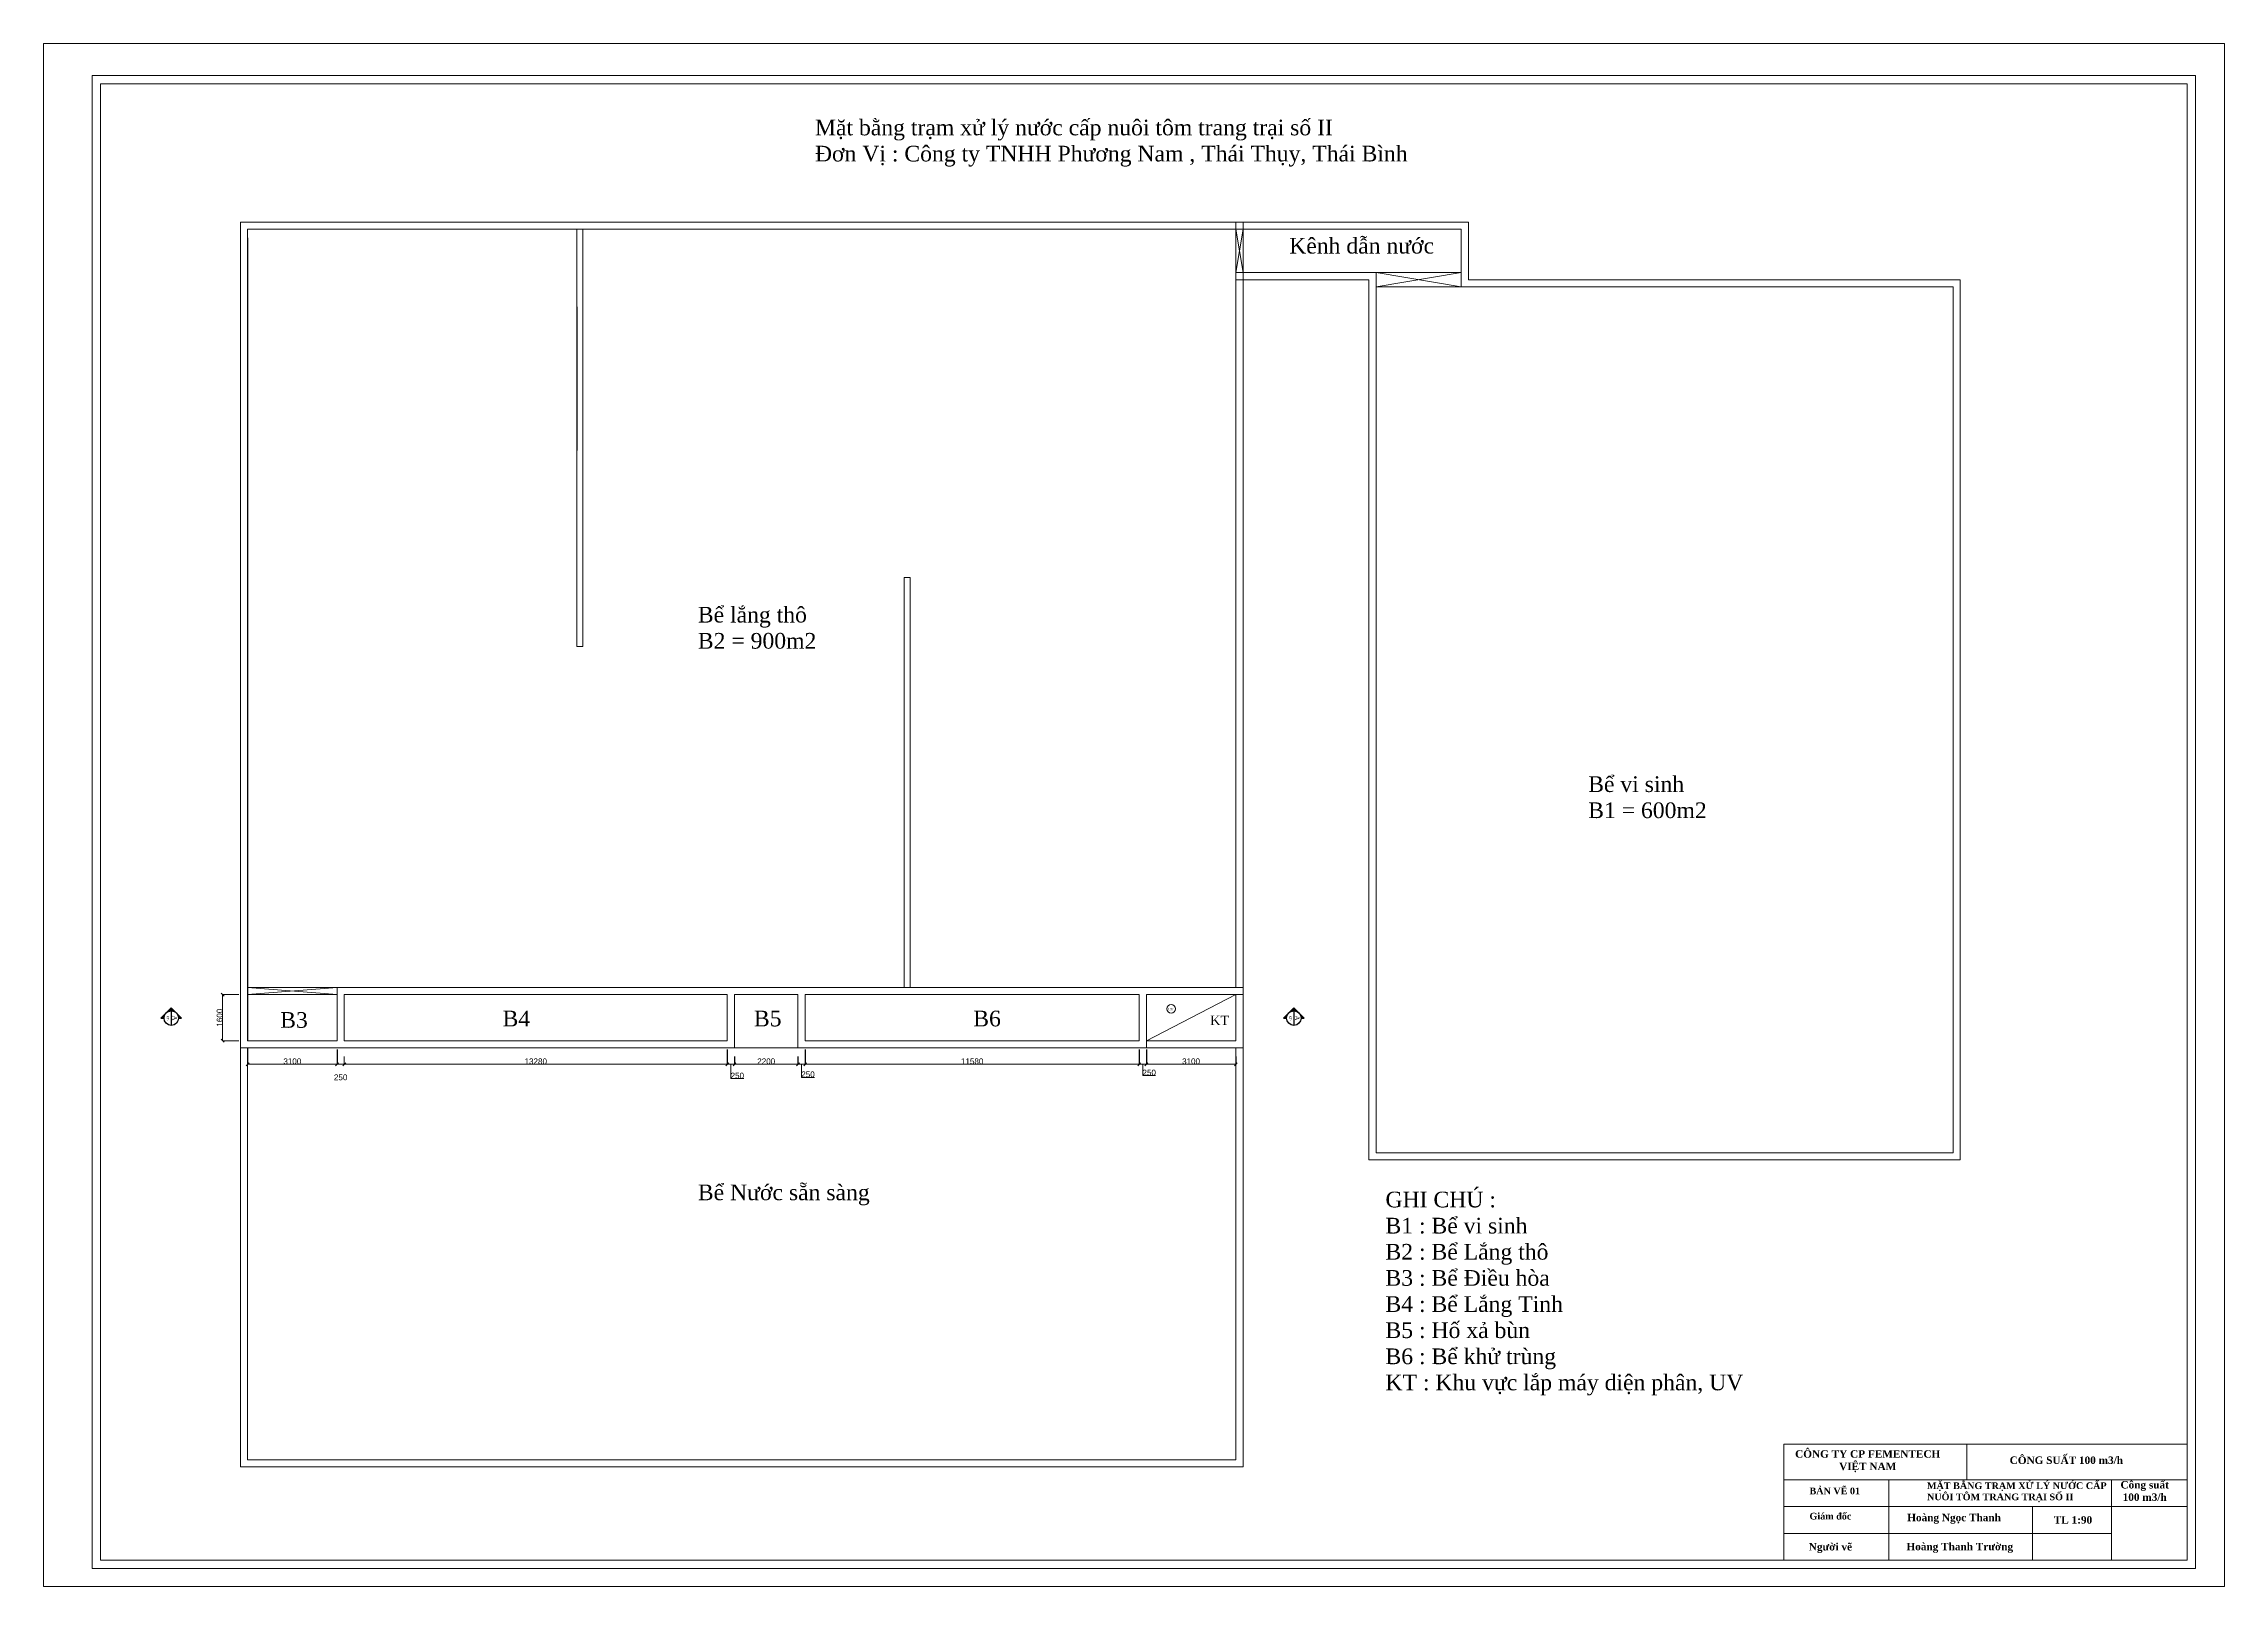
# Model space of a CAD drawing. Header units: millimetres. Extents: x 206353 to 629410, y -310207 to -126865.
# Drawn here: x 206353 to 281961, y -310207 to -256747 of the extents above; entities that cross this region are included whole.
import ezdxf
from ezdxf.enums import TextEntityAlignment as Align

# ---------------------------------------------------------------- set-up
doc = ezdxf.new("R2010")
doc.units = ezdxf.units.MM
doc.header["$LTSCALE"] = 10
doc.header["$MEASUREMENT"] = 0
for name, color, linetype in [('bao quanh', 255, 'Continuous'), ('GHICHU', 7, 'Continuous'), ('NOITHAT', 21, 'Continuous')]:
    doc.layers.add(name, color=color, linetype=linetype)
doc.layers.add('NETCHINH', color=1, linetype='Continuous', lineweight=50)
doc.styles.add('Annotative', font='arial.ttf')
doc.styles.add('CHU', font='times.ttf', dxfattribs={"height": 700})
doc.styles.add('dim', font='vnroman5.shx')
doc.styles.add('GHI-CHU', font='', dxfattribs={"width": 0.9})
doc.styles.add('TEN-TRUC', font='')
doc.styles.get('GHI-CHU').set_extended_font_data('.VnAvant')
doc.styles.get('TEN-TRUC').set_extended_font_data('.VnTimeH')
doc.dimstyles.new('iso', dxfattribs={"dimtxt": 200, "dimasz": 100, "dimexe": 2, "dimexo": 300, "dimgap": 1, "dimtad": 1, "dimtoh": 1, "dimdec": 0, "dimzin": 0, "dimdsep": 46, "dimtxsty": 'Annotative', "dimblk": 'OBLIQUE', "dimcen": 0.05, "dimclrt": 4, "dimadec": 0, "dimazin": 0, "dimtfac": 1, "dimtdec": 0, "dimtix": 1, "dimtmove": 2, "dimatfit": 3, "dimfxl": 1, "dimtolj": 1, "dimtzin": 0, "dimlwd": 5, "dimlwe": -1, "dimarcsym": 0})

# ---------------------------------------------------------------- blocks, each defined once
blk = doc.blocks.new('_Oblique')
at = {"color": 0, "linetype": 'ByBlock', "lineweight": -2}
blk.add_line((-0.5, -0.5), (0.5, 0.5), dxfattribs=at)
blk = doc.blocks.new('*D87')
at = {"layer": 'bao quanh', "color": 0, "ltscale": 300, "transparency": 16777216}
for p, q in [((230056, -291599), (230056, -292118)), ((230306, -291849), (230306, -292118))]:
    blk.add_line(p, q, dxfattribs=at)
at = {"layer": 'bao quanh', "color": 0, "lineweight": 5, "ltscale": 300, "transparency": 16777216}
for p, q in [((230056, -292116), (230306, -292116)), ((230181, -292116), (230180, -292612)), ((230180, -292612), (230627, -292612))]:
    blk.add_line(p, q, dxfattribs=at)
at = {"layer": 'Defpoints', "color": 0, "linetype": 'ByBlock', "lineweight": 5, "ltscale": 300, "transparency": 16777216}
for p in [(230056, -291299), (230306, -291549), (230306, -292116)]:
    blk.add_point(p, dxfattribs=at)
at = {"layer": 'bao quanh', "color": 0, "linetype": 'ByBlock', "lineweight": 5, "ltscale": 300, "transparency": 16777216, "xscale": 100, "yscale": 100, "zscale": 100, "rotation": 180}
blk.add_blockref('_Oblique', (230056, -292116), dxfattribs=at)
at = {"layer": 'bao quanh', "color": 0, "linetype": 'ByBlock', "lineweight": 5, "ltscale": 300, "transparency": 16777216, "xscale": 100, "yscale": 100, "zscale": 100}
blk.add_blockref('_Oblique', (230306, -292116), dxfattribs=at)
at = {"layer": 'bao quanh', "color": 4, "linetype": 'ByBlock', "lineweight": 5, "ltscale": 300, "transparency": 16777216, "insert": (230404, -292508), "char_height": 200, "attachment_point": 5, "style": 'Annotative'}
blk.add_mtext('\\A1;250', dxfattribs=at)
blk = doc.blocks.new('*D88')
at = {"layer": 'bao quanh', "color": 0, "ltscale": 300, "transparency": 16777216}
for p, q in [((230306, -291849), (230306, -292118)), ((232506, -291849), (232506, -292118))]:
    blk.add_line(p, q, dxfattribs=at)
at = {"layer": 'bao quanh', "color": 0, "lineweight": 5, "ltscale": 300, "transparency": 16777216}
blk.add_line((230306, -292116), (232506, -292116), dxfattribs=at)
at = {"layer": 'Defpoints', "color": 0, "linetype": 'ByBlock', "lineweight": 5, "ltscale": 300, "transparency": 16777216}
for p in [(230306, -291549), (232506, -291549), (232506, -292116)]:
    blk.add_point(p, dxfattribs=at)
at = {"layer": 'bao quanh', "color": 0, "linetype": 'ByBlock', "lineweight": 5, "ltscale": 300, "transparency": 16777216, "xscale": 100, "yscale": 100, "zscale": 100, "rotation": 180}
blk.add_blockref('_Oblique', (230306, -292116), dxfattribs=at)
at = {"layer": 'bao quanh', "color": 0, "linetype": 'ByBlock', "lineweight": 5, "ltscale": 300, "transparency": 16777216, "xscale": 100, "yscale": 100, "zscale": 100}
blk.add_blockref('_Oblique', (232506, -292116), dxfattribs=at)
at = {"layer": 'bao quanh', "color": 4, "linetype": 'ByBlock', "lineweight": 5, "ltscale": 300, "transparency": 16777216, "insert": (231406, -292013), "char_height": 200, "attachment_point": 5, "style": 'Annotative'}
blk.add_mtext('\\A1;2200', dxfattribs=at)
blk = doc.blocks.new('*D89')
at = {"layer": 'bao quanh', "color": 0, "ltscale": 300, "transparency": 16777216}
for p, q in [((232756, -291599), (232756, -292118)), ((232506, -291849), (232506, -292118))]:
    blk.add_line(p, q, dxfattribs=at)
at = {"layer": 'bao quanh', "color": 0, "lineweight": 5, "ltscale": 300, "transparency": 16777216}
for p, q in [((232506, -292116), (232756, -292116)), ((232631, -292116), (232630, -292568)), ((232630, -292568), (233077, -292568))]:
    blk.add_line(p, q, dxfattribs=at)
at = {"layer": 'Defpoints', "color": 0, "linetype": 'ByBlock', "lineweight": 5, "ltscale": 300, "transparency": 16777216}
for p in [(232506, -291549), (232756, -291299), (232756, -292116)]:
    blk.add_point(p, dxfattribs=at)
at = {"layer": 'bao quanh', "color": 0, "linetype": 'ByBlock', "lineweight": 5, "ltscale": 300, "transparency": 16777216, "xscale": 100, "yscale": 100, "zscale": 100, "rotation": 180}
blk.add_blockref('_Oblique', (232506, -292116), dxfattribs=at)
at = {"layer": 'bao quanh', "color": 0, "linetype": 'ByBlock', "lineweight": 5, "ltscale": 300, "transparency": 16777216, "xscale": 100, "yscale": 100, "zscale": 100}
blk.add_blockref('_Oblique', (232756, -292116), dxfattribs=at)
at = {"layer": 'bao quanh', "color": 4, "linetype": 'ByBlock', "lineweight": 5, "ltscale": 300, "transparency": 16777216, "insert": (232854, -292464), "char_height": 200, "attachment_point": 5, "style": 'Annotative'}
blk.add_mtext('\\A1;250', dxfattribs=at)
blk = doc.blocks.new('*D90')
at = {"layer": 'bao quanh', "color": 0, "ltscale": 300, "transparency": 16777216}
for p, q in [((232756, -291599), (232756, -292118)), ((244336, -291599), (244336, -292118))]:
    blk.add_line(p, q, dxfattribs=at)
at = {"layer": 'bao quanh', "color": 0, "lineweight": 5, "ltscale": 300, "transparency": 16777216}
blk.add_line((232756, -292116), (244336, -292116), dxfattribs=at)
at = {"layer": 'Defpoints', "color": 0, "linetype": 'ByBlock', "lineweight": 5, "ltscale": 300, "transparency": 16777216}
for p in [(232756, -291299), (244336, -291299), (244336, -292116)]:
    blk.add_point(p, dxfattribs=at)
at = {"layer": 'bao quanh', "color": 0, "linetype": 'ByBlock', "lineweight": 5, "ltscale": 300, "transparency": 16777216, "xscale": 100, "yscale": 100, "zscale": 100, "rotation": 180}
blk.add_blockref('_Oblique', (232756, -292116), dxfattribs=at)
at = {"layer": 'bao quanh', "color": 0, "linetype": 'ByBlock', "lineweight": 5, "ltscale": 300, "transparency": 16777216, "xscale": 100, "yscale": 100, "zscale": 100}
blk.add_blockref('_Oblique', (244336, -292116), dxfattribs=at)
at = {"layer": 'bao quanh', "color": 4, "linetype": 'ByBlock', "lineweight": 5, "ltscale": 300, "transparency": 16777216, "insert": (238546, -292013), "char_height": 200, "attachment_point": 5, "style": 'Annotative'}
blk.add_mtext('\\A1;11580', dxfattribs=at)
blk = doc.blocks.new('*D91')
at = {"layer": 'bao quanh', "color": 0, "ltscale": 300, "transparency": 16777216}
for p, q in [((244336, -291599), (244336, -292118)), ((244586, -291599), (244586, -292118))]:
    blk.add_line(p, q, dxfattribs=at)
at = {"layer": 'bao quanh', "color": 0, "lineweight": 5, "ltscale": 300, "transparency": 16777216}
for p, q in [((244336, -292116), (244586, -292116)), ((244461, -292116), (244460, -292506)), ((244460, -292506), (244907, -292506))]:
    blk.add_line(p, q, dxfattribs=at)
at = {"layer": 'Defpoints', "color": 0, "linetype": 'ByBlock', "lineweight": 5, "ltscale": 300, "transparency": 16777216}
for p in [(244336, -291299), (244586, -291299), (244586, -292116)]:
    blk.add_point(p, dxfattribs=at)
at = {"layer": 'bao quanh', "color": 0, "linetype": 'ByBlock', "lineweight": 5, "ltscale": 300, "transparency": 16777216, "xscale": 100, "yscale": 100, "zscale": 100, "rotation": 180}
blk.add_blockref('_Oblique', (244336, -292116), dxfattribs=at)
at = {"layer": 'bao quanh', "color": 0, "linetype": 'ByBlock', "lineweight": 5, "ltscale": 300, "transparency": 16777216, "xscale": 100, "yscale": 100, "zscale": 100}
blk.add_blockref('_Oblique', (244586, -292116), dxfattribs=at)
at = {"layer": 'bao quanh', "color": 4, "linetype": 'ByBlock', "lineweight": 5, "ltscale": 300, "transparency": 16777216, "insert": (244684, -292403), "char_height": 200, "attachment_point": 5, "style": 'Annotative'}
blk.add_mtext('\\A1;250', dxfattribs=at)
blk = doc.blocks.new('*D92')
at = {"layer": 'bao quanh', "color": 0, "ltscale": 300, "transparency": 16777216}
for p, q in [((244586, -291599), (244586, -292118)), ((247686, -291849), (247686, -292118))]:
    blk.add_line(p, q, dxfattribs=at)
at = {"layer": 'bao quanh', "color": 0, "lineweight": 5, "ltscale": 300, "transparency": 16777216}
blk.add_line((244586, -292116), (247686, -292116), dxfattribs=at)
at = {"layer": 'Defpoints', "color": 0, "linetype": 'ByBlock', "lineweight": 5, "ltscale": 300, "transparency": 16777216}
for p in [(244586, -291299), (247686, -291549), (247686, -292116)]:
    blk.add_point(p, dxfattribs=at)
at = {"layer": 'bao quanh', "color": 0, "linetype": 'ByBlock', "lineweight": 5, "ltscale": 300, "transparency": 16777216, "xscale": 100, "yscale": 100, "zscale": 100, "rotation": 180}
blk.add_blockref('_Oblique', (244586, -292116), dxfattribs=at)
at = {"layer": 'bao quanh', "color": 0, "linetype": 'ByBlock', "lineweight": 5, "ltscale": 300, "transparency": 16777216, "xscale": 100, "yscale": 100, "zscale": 100}
blk.add_blockref('_Oblique', (247686, -292116), dxfattribs=at)
at = {"layer": 'bao quanh', "color": 4, "linetype": 'ByBlock', "lineweight": 5, "ltscale": 300, "transparency": 16777216, "insert": (246136, -292013), "char_height": 200, "attachment_point": 5, "style": 'Annotative'}
blk.add_mtext('\\A1;3100', dxfattribs=at)
blk = doc.blocks.new('MATCAT-D1')
at = {"layer": 'GHICHU'}
h = blk.add_hatch(color=256, dxfattribs=at)
h.paths.add_polyline_path([(-238, -238), (0, -475), (0, -336, -0.1989124)])
h.paths.add_polyline_path([(-238, -238, -0.4142136), (-238, 238), (-475, 0)])
h.paths.add_polyline_path([(0, 336), (0, 475), (-238, 238, -0.1989124)])
for p, q in [((-336, 0), (336, 0)), ((0, 336), (0, 475)), ((0, -475), (0, -336))]:
    blk.add_line(p, q, dxfattribs=at)
blk.add_lwpolyline([(0, -475), (-475, 0), (0, 475)], dxfattribs=at)
blk.add_circle((0, 0), 336, dxfattribs=at)
for tag, height, style, p in [('A', 224, 'TEN-TRUC', (-5, 156)), ('KT', 112, 'GHI-CHU', (6, -129))]:
    blk.add_attdef(tag, text='', height=height, dxfattribs=dict(at, style=style)).set_placement(p, align=Align.MIDDLE_CENTER)
blk = doc.blocks.new('*D94')
at = {"layer": 'bao quanh', "color": 0, "ltscale": 300, "transparency": 16777216}
for p, q in [((213426, -291599), (213426, -292118)), ((216526, -291599), (216526, -292118))]:
    blk.add_line(p, q, dxfattribs=at)
at = {"layer": 'bao quanh', "color": 0, "lineweight": 5, "ltscale": 300, "transparency": 16777216}
blk.add_line((216526, -292116), (213426, -292116), dxfattribs=at)
at = {"layer": 'Defpoints', "color": 0, "linetype": 'ByBlock', "lineweight": 5, "ltscale": 300, "transparency": 16777216}
for p in [(213426, -291299), (216526, -291299), (213426, -292116)]:
    blk.add_point(p, dxfattribs=at)
at = {"layer": 'bao quanh', "color": 0, "linetype": 'ByBlock', "lineweight": 5, "ltscale": 300, "transparency": 16777216, "xscale": 100, "yscale": 100, "zscale": 100, "rotation": 180}
blk.add_blockref('_Oblique', (213426, -292116), dxfattribs=at)
at = {"layer": 'bao quanh', "color": 0, "linetype": 'ByBlock', "lineweight": 5, "ltscale": 300, "transparency": 16777216, "xscale": 100, "yscale": 100, "zscale": 100}
blk.add_blockref('_Oblique', (216526, -292116), dxfattribs=at)
at = {"layer": 'bao quanh', "color": 4, "linetype": 'ByBlock', "lineweight": 5, "ltscale": 300, "transparency": 16777216, "insert": (214976, -292013), "char_height": 200, "attachment_point": 5, "style": 'Annotative'}
blk.add_mtext('\\A1;3100', dxfattribs=at)

msp = doc.modelspace()

# ---------------------------------------------------------------- linework, layer by layer
at = {"layer": 'bao quanh', "color": 2, "ltscale": 300}
for p, q in [((213426.4, -263479.5), (213426.4, -291299.5)), ((213426.4, -289749.5), (213426.4, -291299.5)), ((213426.4, -291549.5), (213426.4, -292118.4)), ((213426.4, -291549.5), (213426.4, -292118.4)), ((213426.4, -291599.5), (213426.4, -292118.4))]:
    msp.add_line(p, q, dxfattribs=at)
at = {"layer": 'bao quanh', "lineweight": 5, "ltscale": 300}
for p, q in [((224843.5, -263179.5), (224843.5, -277633.4)), ((225043.5, -263179.5), (225043.5, -277633.4)), ((236191.7, -275245.6), (236191.7, -289449.5)), ((236391.7, -275245.6), (236391.7, -289449.5))]:
    msp.add_line(p, q, dxfattribs=at)
at = {"layer": 'bao quanh', "color": 2, "linetype": 'ByBlock', "lineweight": 5, "ltscale": 300}
for p, q in [((247936.4, -263179.5), (247422.2, -263179.5)), ((247686.4, -263179.5), (247936.4, -264679.5)), ((247936.4, -263179.5), (247686.4, -264679.5)), ((247936.4, -264679.5), (247686.4, -264679.5)), ((255504.1, -264679.5), (247936.4, -264679.5)), ((252553.8, -265179.5), (252553.8, -264679.5)), ((252553.8, -264679.5), (255504.1, -265179.5)), ((255504.1, -264679.5), (252553.8, -265179.5)), ((255504.1, -264679.5), (255504.1, -265179.5)), ((224846.4, -270847.3), (224846.4, -265865.4)), ((236391.7, -275245.6), (236191.7, -275245.6)), ((225043.5, -277633.4), (224843.5, -277633.4)), ((216526.4, -289449.5), (213426.4, -289699.5)), ((213426.4, -289449.5), (216526.4, -289699.5)), ((213126.4, -289699.5), (212556.6, -289699.5)), ((212558.6, -289699.5), (212558.6, -291299.5)), ((225626.4, -289699.5), (225426.4, -289699.5)), ((230306.4, -291549.5), (230306.4, -289699.5)), ((247686.4, -289699.5), (244586.4, -291299.5)), ((213126.4, -291299.5), (212556.6, -291299.5)), ((216526.4, -291599.5), (216526.4, -292118.4)), ((216526.4, -291599.5), (216526.4, -292118.4)), ((230834.9, -291549.5), (217894.9, -291549.5)), ((230056.4, -291599.5), (230056.4, -292118.4)), ((232506.4, -291549.5), (230306.4, -291549.5)), ((216526.4, -292116.4), (216426.4, -292116.4)), ((216526.4, -292116.4), (216776.4, -292116.4)), ((216776.4, -291849.5), (216776.4, -292118.4)), ((216776.4, -291849.5), (216776.4, -292118.4)), ((216776.4, -292116.4), (230056.4, -292116.4)), ((216776.4, -292116.4), (216876.4, -292116.4))]:
    msp.add_line(p, q, dxfattribs=at)
for points in [[(213176.4, -289699.5), (213176.4, -289699.5), (213176.4, -262929.5), (247936.4, -262929.5), (247936.4, -289699.5), (244586.4, -289699.5)], [(252303.8, -264929.5), (247686.4, -264929.5), (247686.4, -262929.5), (255754.1, -262929.5), (255754.1, -264929.5)], [(213426.4, -263179.5), (247686.4, -263179.5), (247686.4, -289449.5), (213426.4, -289449.5), (213426.4, -263179.5)], [(247936.4, -264679.5), (247936.4, -263179.5), (255504.1, -263179.5), (255504.1, -264679.5)], [(255754.1, -264929.5), (272803.8, -264929.5), (272803.8, -295429.5), (252303.8, -295429.5), (252303.8, -264929.5)], [(272553.8, -265179.5), (272553.8, -295179.5), (252553.8, -295179.5), (252553.8, -265179.5), (272553.8, -265179.5)], [(216776.4, -291549.5), (213176.4, -291549.5), (213176.4, -289449.5)], [(213426.4, -289449.5), (216776.4, -289449.5)], [(230306.4, -289449.5), (216526.4, -289449.5), (216526.4, -291299.5)], [(232506.4, -289449.5), (244586.4, -289449.5)], [(244336.4, -289449.5), (247936.4, -289449.5), (247936.4, -291549.5), (244336.4, -291549.5)], [(213426.4, -289699.5), (216526.4, -289699.5), (216526.4, -291299.5), (213426.4, -291299.5), (213426.4, -289699.5)], [(216526.4, -289699.5), (213426.4, -289699.5)], [(216526.4, -291549.5), (230306.4, -291549.5), (230306.4, -289699.5)], [(216776.4, -289699.5), (216776.4, -291299.5), (230056.4, -291299.5), (230056.4, -289699.5), (216776.4, -289699.5)], [(216776.4, -289699.5), (216776.4, -291299.5)], [(230056.4, -289699.5), (216776.4, -289699.5)], [(232506.4, -289699.5), (230306.4, -289699.5)], [(244586.4, -289699.5), (244586.4, -291549.5), (232506.4, -291549.5), (232506.4, -289699.5)], [(244336.4, -289699.5), (244336.4, -291299.5), (232756.4, -291299.5), (232756.4, -289699.5), (244336.4, -289699.5)], [(244336.4, -289699.5), (232756.4, -289699.5)], [(244336.4, -291299.5), (244336.4, -289699.5)], [(247686.4, -289699.5), (247686.4, -291299.5), (244586.4, -291299.5), (244586.4, -289699.5), (247686.4, -289699.5)], [(247936.4, -291549.5), (247936.4, -306066.2), (213176.4, -306066.2), (213176.4, -291549.5)], [(247686.4, -291549.5), (247686.4, -305816.2), (213426.4, -305816.2), (213426.4, -291549.5)]]:
    msp.add_lwpolyline(points, dxfattribs=at)
msp.add_circle((245443.1, -290192.5), 148.6, dxfattribs=at)
at = {"layer": 'NETCHINH', "color": 5, "lineweight": 5}
for p, q in [((280682.9, -305276.2), (266690, -305276.2)), ((266690, -305276.2), (266690, -309300)), ((273034, -306514.3), (273034, -305276.2)), ((280682.9, -306514.3), (266690, -306514.3)), ((270322.5, -306514.3), (270322.5, -309300)), ((278048.7, -309300), (278048.7, -306514.3)), ((280682.9, -307442.8), (266690, -307442.8)), ((275304.9, -307442.8), (275304.9, -309300)), ((266690, -308371.4), (278048.7, -308371.4))]:
    msp.add_line(p, q, dxfattribs=at)
for points in [[(281961, -310206.5), (281961, -256746.5), (206353.3, -256746.5), (206353.3, -310206.5), (281961, -310206.5)], [(208321.8, -309300), (208321.8, -258142.1), (280673.7, -258142.1), (280673.7, -309300), (208321.8, -309300)]]:
    msp.add_lwpolyline(points, dxfattribs=at)
msp.add_lwpolyline([(208035.2, -309586.6), (280960.3, -309586.6), (280960.3, -257855.5), (208035.2, -257855.5)], close=True, dxfattribs=at)

# ---------------------------------------------------------------- block references
at = {"layer": 'bao quanh', "color": 2, "linetype": 'ByBlock', "lineweight": 5, "ltscale": 300, "xscale": 100, "yscale": 100, "zscale": 100}
for p, rotation in [((212558.6, -289699.5), 90), ((212558.6, -291299.5), 270), ((216776.4, -292116.4), 180), ((216776.4, -292116.4), 180)]:
    msp.add_blockref('_Oblique', p, dxfattribs=dict(at, rotation=rotation))
for p in [(216526.4, -292116.4), (216526.4, -292116.4), (230056.4, -292116.4)]:
    msp.add_blockref('_Oblique', p, dxfattribs=at)
at = {"layer": 'NOITHAT', "lineweight": 5}
ref = msp.add_blockref('MATCAT-D1', (210779.1, -290515.7), dxfattribs=dict(at, xscale=0.75, yscale=0.75, zscale=0.75, rotation=270))
ref.add_attrib('KT', 'KT-', dxfattribs={"layer": 'GHICHU', "height": 82.5, "rotation": 270, "style": 'GHI-CHU'}).set_placement((210657.9, -290521), align=Align.MIDDLE_CENTER)
ref.add_attrib('A', 'A', dxfattribs={"layer": 'GHICHU', "height": 165, "rotation": 270, "style": 'TEN-TRUC'}).set_placement((210897.2, -290511.3), align=Align.MIDDLE_CENTER)
ref = msp.add_blockref('MATCAT-D1', (249699.1, -290515.7), dxfattribs=dict(at, xscale=0.75, yscale=0.75, zscale=0.75, rotation=270))
ref.add_attrib('KT', 'KT-', dxfattribs={"layer": 'GHICHU', "height": 82.5, "rotation": 270, "style": 'GHI-CHU'}).set_placement((249577.9, -290521), align=Align.MIDDLE_CENTER)
ref.add_attrib('A', 'A', dxfattribs={"layer": 'GHICHU', "height": 165, "rotation": 270, "style": 'TEN-TRUC'}).set_placement((249817.2, -290511.3), align=Align.MIDDLE_CENTER)

# ---------------------------------------------------------------- texts
at = {"layer": 'bao quanh', "color": 2, "linetype": 'ByBlock', "lineweight": 5, "ltscale": 300, "attachment_point": 1, "style": 'dim'}
for s, width, insert, char_height in [('{\\fTimes New Roman|b0|i0|c0|p18;Mặt bằng trạm xử lý nước cấp nuôi tôm trang trại số II \\PĐơn Vị : Công ty TNHH Phương Nam , Thái Thụy, Thái Bình}', 23260.168, (233095.7, -259380.3), 543.21), ('{\\fTimes New Roman|b0|i0|c0|p18;Kênh dẫn nước}', 9477.405, (249537.2, -263477.8), 543.21), ('{\\fTimes New Roman|b0|i0|c0|p18;Bể lắng thô\\PB2 = 900m2}', 9477.405, (229035.1, -276263.1), 543.21), ('{\\fTimes New Roman|b0|i0|c0|p18;Bể vi sinh\\PB1 = 600m2}', 9477.405, (259903.3, -282135.5), 543.21), ('{\\fTimes New Roman|b0|i0|c0|p18;\\PB3}', 9477.405, (214555.1, -289400.9), 543.21), ('{\\fTimes New Roman|b0|i0|c0|p18;\\PB4}', 9477.405, (222264.8, -289351.7), 543.21), ('{\\fTimes New Roman|b0|i0|c0|p18;\\PB5}', 9477.405, (230979.6, -289351.7), 543.21), ('{\\fTimes New Roman|b0|i0|c0|p18;\\PB6}', 9477.405, (238583.5, -289351.7), 543.21), ('{\\fTimes New Roman|b0|i0|c0|p18;\\PUV}', 9477.405, (245340.8, -290033.8), 81.481), ('{\\fTimes New Roman|b0|i0|c0|p18;\\PKT}', 9477.405, (246798.8, -289885), 325.926), ('{\\fTimes New Roman|b0|i0|c0|p18;Bể Nước sẵn sàng}', 9477.405, (229035.1, -296281.4), 543.21), ('{\\fTimes New Roman|b0|i0|c0|p18;GHI CHÚ :\\PB1 : Bể vi sinh\\PB2 : Bể Lắng thô\\PB3 : Bể Điều hòa\\PB4 : Bể Lắng Tinh \\PB5 : Hố xả bùn \\PB6 : Bể khử trùng\\PKT : Khu vực lắp máy diện phân, UV}', 16490.956, (252875.4, -296529.9), 543.21)]:
    msp.add_mtext_dynamic_manual_height_columns(s, width=width, gutter_width=1, heights=[0], dxfattribs=dict(at, insert=insert, char_height=char_height))
at = {"layer": 'bao quanh', "color": 2, "linetype": 'ByBlock', "lineweight": 5, "ltscale": 300, "insert": (212455.5, -290499.5), "char_height": 200, "attachment_point": 5, "rotation": 90, "style": 'Annotative'}
msp.add_mtext('\\A1;1600', dxfattribs=at)
at = {"layer": 'bao quanh', "color": 4, "linetype": 'ByBlock', "lineweight": 5, "ltscale": 300, "insert": (216651.4, -292567.8), "char_height": 200, "attachment_point": 5, "style": 'Annotative'}
msp.add_mtext('\\A1;250', dxfattribs=at)
at = {"layer": 'bao quanh', "color": 2, "linetype": 'ByBlock', "lineweight": 5, "ltscale": 300, "insert": (223416.4, -292013.3), "char_height": 200, "attachment_point": 5, "style": 'Annotative'}
msp.add_mtext('\\A1;13280', dxfattribs=at)
at = {"layer": 'NETCHINH', "lineweight": 5, "style": 'CHU'}
for s, insert, char_height, width, attachment_point in [('{\\fTimes New Roman|b1|i0|c0|p18;CÔNG TY CP FEMENTECH VIỆT NAM}', (269594.9, -305488.9), 257.939, 5772.026, 2), ('{\\fTimes New Roman|b1|i0|c0|p18;CÔNG SUẤT 100 m3/h}', (276481.8, -305706.4), 257.939, 6647.628, 2), ('{\\fTimes New Roman|b1|i0|c0|p18;BẢN VẼ 01}', (267576.7, -306784.7), 232.145, 2464.7, 1), ('{\\fTimes New Roman|b1|i0|c0|p18;MẶT BẰNG TRẠM XỬ LÝ NƯỚC CẤP NUÔI TÔM TRANG TRẠI SỐ II}', (271650.2, -306602.9), 232.145, 6558.043, 1), ('{\\fTimes New Roman|b1|i0|c0|p18;Công suất \\P100 m3/h}', (279197.9, -306556.6), 257.939, 6647.628, 2), ('{\\fTimes New Roman|b1|i0|c0|p18;Giám đốc}', (267576.7, -307656.7), 232.145, 2464.7, 1), ('{\\fTimes New Roman|b1|i0|c0|p18;Hoàng Ngọc Thanh}', (270965.6, -307691.9), 257.939, 7896.988, 1), ('{\\fTimes New Roman|b1|i0|c0|p18;TL 1:90}', (276046.2, -307774.9), 257.939, 2464.7, 1), ('{\\fTimes New Roman|b1|i0|c0|p18;Người vẽ}', (267552.8, -308704.9), 257.939, 3246.18, 1), ('{\\fTimes New Roman|b1|i0|c0|p18;Hoàng Thanh Trường}', (270938.8, -308698.4), 257.939, 4093.275, 1)]:
    msp.add_mtext(s, dxfattribs=dict(at, insert=insert, char_height=char_height, width=width, attachment_point=attachment_point))

# ---------------------------------------------------------------- dimensions: what is measured, and where the dimension line sits
at = {"layer": 'bao quanh', "color": 2, "linetype": 'ByBlock', "lineweight": 5, "ltscale": 300}
for base, p1, p2, picture, middle in [((213426.4, -292115.7), (216526.4, -291299.5), (213426.4, -291299.5), '*D94', (214976.4, -292012.5)), ((232506.4, -292116.4), (230306.4, -291549.5), (232506.4, -291549.5), '*D88', (231406.4, -292013.3)), ((244336.4, -292116.4), (232756.4, -291299.5), (244336.4, -291299.5), '*D90', (238546.4, -292013.3)), ((247686.4, -292116.4), (244586.4, -291299.5), (247686.4, -291549.5), '*D92', (246136.4, -292013.3))]:
    dim = msp.add_linear_dim(base=base, p1=p1, p2=p2, dimstyle='iso', dxfattribs=at)
    dim.commit()
    dim.dimension.update_dxf_attribs({"geometry": picture, "text_midpoint": middle})
for base, p1, p2, picture, middle in [((230306.4, -292116.4), (230056.4, -291299.5), (230306.4, -291549.5), '*D87', (230181.4, -292611.5)), ((232756.4, -292116.4), (232506.4, -291549.5), (232756.4, -291299.5), '*D89', (232631.4, -292567.6)), ((244586.4, -292116.4), (244336.4, -291299.5), (244586.4, -291299.5), '*D91', (244461.4, -292506.1))]:
    dim = msp.add_linear_dim(base=base, p1=p1, p2=p2, dimstyle='iso', dxfattribs=at)
    dim.commit()
    dim.dimension.update_dxf_attribs({"geometry": picture, "text_midpoint": middle, "dimtype": 160})

doc.saveas('drawing.dxf')
